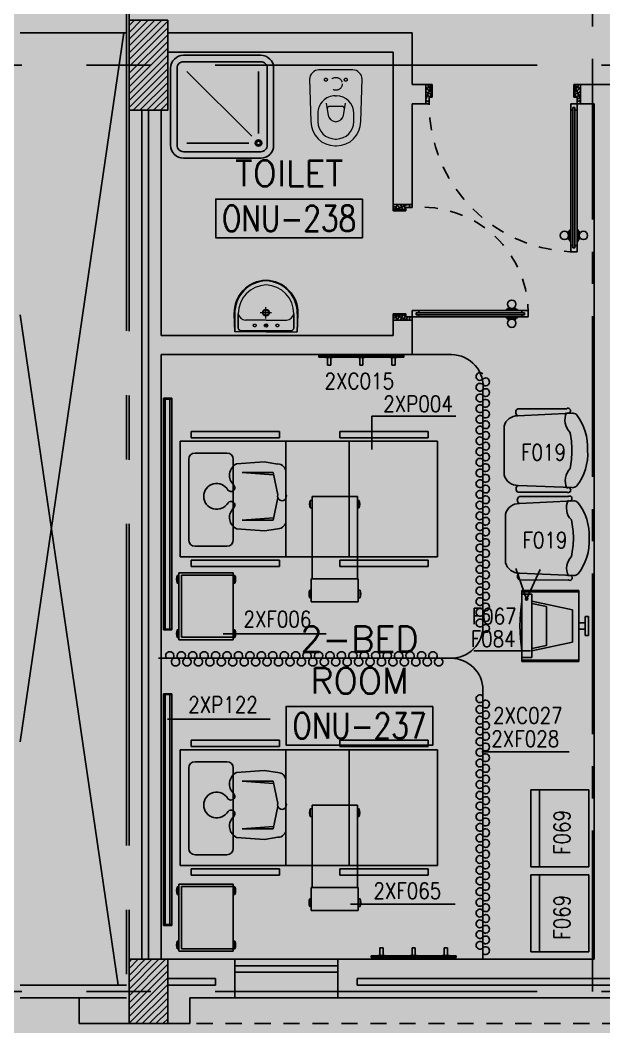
# Model space of a CAD drawing. Extents: x 88852.7 to 88945.7, y 39921.6 to 40001.1.
# Drawn here: x 88859.92 to 88864.46, y 39928.2 to 39936.03 of the extents above; entities that cross this region are included whole.
import ezdxf
from ezdxf.enums import TextEntityAlignment as Align

# ---------------------------------------------------------------- set-up
doc = ezdxf.new("R2010")
doc.units = 0
doc.header["$MEASUREMENT"] = 0
for name, pattern in [('CENTER', [2, 1.25, -0.25, 0.25, -0.25]), ('CENTERX2', [4, 2.5, -0.5, 0.5, -0.5]), ('DASHED', [0.75, 0.5, -0.25]), ('HIDDEN', [0.375, 0.25, -0.125]), ('HIDDEN2', [0.1875, 0.125, -0.0625])]:
    doc.linetypes.add(name, pattern=pattern)
for name, color, linetype in [('A-TEXT', 7, 'CONTINUOUS'), ('AXES', 11, 'CENTERX2'), ('AXES1', 11, 'CENTER'), ('COL', 2, 'CONTINUOUS'), ('DOOR', 7, 'CONTINUOUS'), ('FIX', 3, 'CONTINUOUS'), ('HAT', 8, 'CONTINUOUS'), ('HIDDEN', 9, 'HIDDEN2'), ('INSUL', 4, 'CONTINUOUS'), ('MEDICAL', 4, 'CONTINUOUS'), ('NON-MEDICAL', 4, 'CONTINUOUS'), ('RM-BOX', 4, 'CONTINUOUS'), ('RM-NAME', 2, 'CONTINUOUS'), ('RM-NO', 2, 'CONTINUOUS'), ('ROOF', 7, 'CONTINUOUS'), ('SHAFT', 4, 'CONTINUOUS'), ('WALL', 4, 'CONTINUOUS'), ('WIN', 3, 'CONTINUOUS')]:
    doc.layers.add(name, color=color, linetype=linetype)
doc.styles.add('ROMANS', font='ROMANS.shx', dxfattribs={"width": 0.6})
doc.dimstyles.new('DIM-OUT', dxfattribs={"dimscale": 0, "dimtxt": 0.24, "dimasz": 0.08, "dimexe": 0.02, "dimexo": 0.02, "dimgap": 0.05, "dimtad": 1, "dimdec": 0, "dimlfac": 1000, "dimzin": 0, "dimdsep": 46, "dimtxsty": 'ROMANS', "dimblk1": 'ARCHTICK', "dimblk2": 'ARCHTICK', "dimsah": 1, "dimcen": 0.01, "dimdle": 0.08, "dimclrd": 4, "dimclre": 4, "dimclrt": 2, "dimadec": 0, "dimazin": 0, "dimtp": 2, "dimtm": 2, "dimtfac": 0.114286, "dimtdec": 0, "dimtix": 1, "dimtmove": 2, "dimatfit": 3, "dimldrblk": 'ARCHTICK', "dimfxl": 0, "dimtolj": 1, "dimtzin": 0, "dimarcsym": 0})

# ---------------------------------------------------------------- blocks, each defined once
blk = doc.blocks.new('LAV1')
at = {"layer": 'FIX', "linetype": 'DASHED', "lineweight": 20, "ltscale": 0.05}
for p, q in [((-0.5, 170), (-0.5, 270)), ((-0.5, 170), (-0.5, 270)), ((49.5, 220), (-50.5, 220))]:
    blk.add_line(p, q, dxfattribs=at)
at = {"layer": 'FIX', "linetype": 'ByBlock', "ltscale": 0.3}
for p, q in [((-280, 210), (-275, 50)), ((-245, 210), (-245, 85)), ((245, 210), (245, 85)), ((280, 210), (275, 50)), ((0, 60), (-220.2, 60)), ((0, 60), (220.2, 60))]:
    blk.add_line(p, q, dxfattribs=at)
at = {"layer": 'FIX', "linetype": 'Continuous', "lineweight": 20}
for p, q in [((-275, 210), (-275, 50)), ((275, 210), (275, 50)), ((0, 155), (-181.4, 155)), ((0, 155), (181.4, 155)), ((0, 50), (-275, 50)), ((0, 50), (-252.5, 50)), ((0, 50), (275, 50)), ((0, 50), (252.5, 50))]:
    blk.add_line(p, q, dxfattribs=at)
at = {"layer": 'FIX', "lineweight": 20}
for p, q in [((15.6, 107.5), (-15.5, 107.5)), ((0, 92), (0, 123))]:
    blk.add_line(p, q, dxfattribs=at)
for centre, radius in [((-0.5, 220), 29.5), ((-0.5, 220), 22.5), ((0, 107.5), 15.5)]:
    blk.add_circle(centre, radius, dxfattribs=at)
at = {"layer": 'FIX', "linetype": 'HIDDEN', "lineweight": 20, "ltscale": 0.05}
for centre in [(-100, 107.5), (100, 107.5)]:
    blk.add_circle(centre, 12.4, dxfattribs=at)
at = {"layer": 'FIX', "linetype": 'ByBlock', "ltscale": 0.3}
for centre, radius, start, end in [((6.9, 220), 287, 91.37765, 182.00641), ((-6.9, 220), 287, 357.99359, 88.62235), ((-220.1, 84.9), 24.9, 179.70214, 269.94861), ((220.1, 84.9), 24.9, 270.05139, 0.29786)]:
    blk.add_arc(centre, radius, start, end, dxfattribs=at)
at = {"layer": 'FIX', "linetype": 'Continuous', "lineweight": 20}
for centre, radius, start, end in [((8.4, 216.7), 283.4, 91.6988, 181.35097), ((7.6, 212.5), 252.7, 91.73281, 180.48842), ((-8.4, 216.7), 283.4, 358.64903, 88.3012), ((-7.6, 212.5), 252.7, 359.51158, 88.26719), ((-179.2, 221.8), 66.9, 190.20056, 268.07863), ((179.2, 221.8), 66.9, 271.92137, 349.79944)]:
    blk.add_arc(centre, radius, start, end, dxfattribs=at)
blk = doc.blocks.new('DOOR100')
at = {"layer": 'DOOR', "color": 0, "linetype": 'ByBlock'}
for p, q in [((-76.1, 1251.1), (-76.1, 1301.1)), ((-76.1, 1301.1), (-26.1, 1301.1)), ((-26.1, 1301.1), (-76.1, 1301.1)), ((-59.1, 1251.1), (-59.1, 1271.1)), ((-43.1, 1271.1), (-59.1, 1271.1)), ((-43.1, 1251.1), (-43.1, 1271.1)), ((-26.1, 1251.1), (-26.1, 1301.1)), ((-92.3, 1206.1), (-92.3, 1141.3)), ((-83.3, 1206.1), (-92.3, 1206.1)), ((-83.3, 1128.7), (-83.3, 1218.7)), ((-76.1, 1218.7), (-83.3, 1218.7)), ((-83.3, 1206.1), (-83.3, 1141.3)), ((-59.1, 1251.1), (-76.1, 1251.1)), ((-26.1, 1251.1), (-43.1, 1251.1)), ((-26.1, 1218.7), (-18.9, 1218.7)), ((-18.9, 1128.7), (-18.9, 1218.7)), ((-18.9, 1206.1), (-18.9, 1141.3)), ((-18.9, 1206.1), (-9.9, 1206.1)), ((-9.9, 1206.1), (-9.9, 1141.3)), ((-83.3, 1141.3), (-92.3, 1141.3)), ((-76.1, 1128.7), (-83.3, 1128.7)), ((-26.1, 1128.7), (-18.9, 1128.7)), ((-18.9, 1141.3), (-9.9, 1141.3)), ((-76.1, 200), (-59.1, 200)), ((-76.1, 150), (-76.1, 200)), ((-59.1, 200), (-59.1, 180)), ((-59.1, 180), (-43.1, 180)), ((-43.1, 200), (-26.1, 200)), ((-43.1, 180), (-43.1, 200)), ((-26.1, 200), (-26.1, 150)), ((-1201.1, 0), (-1201.1, 150)), ((-1201.1, 150), (-1176.1, 150)), ((-1201.1, 150), (-1201.1, 0)), ((-1176.1, 150), (-1176.1, 100)), ((-1176.1, 100), (-1151.1, 100)), ((-1151.1, 100), (-1151.1, 0)), ((-76.1, 150), (-26.1, 150)), ((-51.1, 100), (-51.1, 0)), ((-26.1, 100), (-51.1, 100)), ((-1.1, 150), (-26.1, 150)), ((-26.1, 150), (-26.1, 100)), ((-1.1, 150), (-1.1, 0)), ((-1151.1, 0), (-1201.1, 0)), ((-51.1, 0), (-1.1, 0))]:
    blk.add_line(p, q, dxfattribs=at)
at = {"layer": 'DOOR', "linetype": 'ByBlock'}
for p, q in [((-76.1, 1251.1), (-76.1, 200)), ((-59.1, 200), (-59.1, 1251.1)), ((-43.1, 200), (-43.1, 1251.1)), ((-26.1, 200), (-26.1, 1251.1))]:
    blk.add_line(p, q, dxfattribs=at)
at = {"layer": 'DOOR', "color": 9, "linetype": 'ByBlock'}
for p, q in [((-1151.1, 0), (-1201.1, 113.7)), ((-1151.1, 0), (-1164.4, 100)), ((-51.1, 0), (-1.1, 113.7)), ((-51.1, 0), (-37.7, 100)), ((-1151.1, 0), (-1201.1, 40.1)), ((-51.1, 0), (-1.1, 40.1))]:
    blk.add_line(p, q, dxfattribs=at)
at = {"layer": 'DOOR', "color": 0, "linetype": 'ByBlock'}
for centre in [(-124.6, 1173.7), (22.5, 1173.7)]:
    blk.add_circle(centre, 32.4, dxfattribs=at)
at = {"layer": 'DOOR', "linetype": 'HIDDEN', "ltscale": 0.5}
blk.add_arc((-26.8, 151.9), 1149.2, 89.96096, 180.09315, dxfattribs=at)
at = {"layer": 'DOOR', "color": 9, "linetype": 'ByBlock'}
for centre, radius, start, end in [((-1151.1, 0), 154.4, 103.71423, 108.89471), ((-1151.1, 0), 134.4, 100.71998, 111.84015), ((-1151.1, 0), 94.4, 90, 121.98181), ((-51.1, 0), 94.4, 58.01819, 90), ((-51.1, 0), 134.4, 68.15985, 79.28002), ((-51.1, 0), 114.4, 64.08384, 77.37743), ((-51.1, 0), 154.4, 71.10529, 76.28577), ((-1151.1, 0), 74.4, 90, 132.22357), ((-1151.1, 0), 54.4, 90, 156.79262), ((-1151.1, 0), 34.4, 90, 180), ((-1151.1, 0), 14.4, 90, 180), ((-51.1, 0), 74.4, 47.77643, 90), ((-51.1, 0), 54.4, 23.20738, 90), ((-51.1, 0), 34.4, 0, 90), ((-51.1, 0), 14.4, 0, 90)]:
    blk.add_arc(centre, radius, start, end, dxfattribs=at)
blk = doc.blocks.new('DOOR90')
at = {"layer": 'DOOR', "linetype": 'ByBlock'}
for p, q in [((0, 0), (-150, 0)), ((-200, -25), (-1000, -25)), ((-200, -42), (-1000, -42)), ((-200, -58), (-1000, -58)), ((-1000, -75), (-200, -75))]:
    blk.add_line(p, q, dxfattribs=at)
at = {"layer": 'DOOR', "color": 0, "linetype": 'ByBlock'}
for p, q in [((-150, 0), (-150, -25)), ((-150, 0), (0, 0)), ((0, -50), (0, 0)), ((-1050, -25), (-1050, -75)), ((-1050, -75), (-1050, -25)), ((-1000, -25), (-1050, -25)), ((-1000, -75), (-1050, -75)), ((-1020, -42), (-1020, -58)), ((-1000, -42), (-1020, -42)), ((-1000, -58), (-1020, -58)), ((-1000, -25), (-1000, -42)), ((-1000, -58), (-1000, -75)), ((-967.6, -25), (-967.6, -17.8)), ((-877.6, -17.8), (-967.6, -17.8)), ((-967.6, -75), (-967.6, -82.2)), ((-955, -17.8), (-955, -8.8)), ((-955, -8.8), (-890.2, -8.8)), ((-955, -17.8), (-890.2, -17.8)), ((-890.2, -17.8), (-890.2, -8.8)), ((-877.6, -25), (-877.6, -17.8)), ((-877.6, -75), (-877.6, -82.2)), ((-200, -42), (-200, -25)), ((-200, -25), (-150, -25)), ((-180, -42), (-200, -42)), ((-200, -75), (-200, -58)), ((-200, -58), (-180, -58)), ((-150, -75), (-200, -75)), ((-180, -58), (-180, -42)), ((-150, -75), (-150, -25)), ((-150, -25), (-100, -25)), ((-100, -25), (-100, -50)), ((-100, -50), (0, -50)), ((-877.6, -82.2), (-967.6, -82.2)), ((-955, -82.2), (-955, -91.2)), ((-955, -82.2), (-890.2, -82.2)), ((-955, -91.2), (-890.2, -91.2)), ((-890.2, -82.2), (-890.2, -91.2)), ((-100, -850), (0, -850)), ((-100, -875), (-100, -850)), ((0, -850), (0, -900)), ((-150, -900), (-150, -875)), ((-150, -875), (-100, -875)), ((0, -900), (-150, -900)), ((-150, -900), (0, -900))]:
    blk.add_line(p, q, dxfattribs=at)
at = {"layer": 'DOOR', "color": 9, "linetype": 'ByBlock'}
for p, q in [((0, -50), (-113.7, 0)), ((0, -50), (-40.1, 0)), ((0, -50), (-100, -36.6)), ((0, -850), (-113.7, -900)), ((0, -850), (-100, -863.4)), ((0, -850), (-40.1, -900))]:
    blk.add_line(p, q, dxfattribs=at)
at = {"layer": 'DOOR', "color": 0, "linetype": 'ByBlock'}
for centre in [(-922.6, 23.5), (-922.6, -123.5)]:
    blk.add_circle(centre, 32.4, dxfattribs=at)
at = {"layer": 'DOOR', "color": 9, "linetype": 'ByBlock'}
for centre, radius, start, end in [((0, -50), 74.4, 137.77643, 180), ((0, -50), 54.4, 113.20738, 180), ((0, -50), 154.4, 161.10529, 166.28577), ((0, -50), 134.4, 158.15985, 169.28002), ((0, -50), 114.4, 154.08384, 167.37743), ((0, -50), 94.4, 148.01819, 180), ((0, -50), 34.4, 90, 180), ((0, -50), 14.4, 90, 180), ((0, -850), 94.4, 180, 211.98181), ((0, -850), 74.4, 180, 222.22357), ((0, -850), 54.4, 180, 246.79262), ((0, -850), 34.4, 180, 270), ((0, -850), 14.4, 180, 270), ((0, -850), 154.4, 193.71423, 198.89471), ((0, -850), 134.4, 190.71998, 201.84015)]:
    blk.add_arc(centre, radius, start, end, dxfattribs=at)
at = {"layer": 'DOOR', "linetype": 'HIDDEN', "ltscale": 0.5}
blk.add_arc((-222.2, -50), 828.2, 178.27012, 275.00304, dxfattribs=at)
blk = doc.blocks.new('WC1')
at = {"layer": 'FIX', "lineweight": 20}
for p, q in [((-210, 203.8), (-538, 193.8)), ((-475, 140.8), (-538, 140.8)), ((-137, 0), (-137, 130.8)), ((-727, 4.8), (-727, -4.8)), ((-674, 4.8), (-674, -4.8)), ((-533.7, 24.2), (-539.5, 0)), ((-539.5, 0), (-533.7, -24.2)), ((-394.8, 75.7), (-490.4, 60.1)), ((-339, 4.8), (-339, -4.8)), ((-137, -130.8), (-137, 0)), ((-490.4, -60.1), (-394.8, -75.7)), ((-538, -140.8), (-475, -140.8)), ((-538, -193.8), (-210, -203.8)), ((-213.2, -203.8), (-210, -203.8))]:
    blk.add_line(p, q, dxfattribs=at)
at = {"layer": 'FIX', "linetype": 'Continuous', "lineweight": 20}
blk.add_line((-420.1, -47.3), (-420.4, 44.6), dxfattribs=at)
at = {"layer": 'FIX', "linetype": 'HIDDEN', "lineweight": 20, "ltscale": 0.05}
for centre in [(-213.2, 77.5), (-213.2, -77.5)]:
    blk.add_circle(centre, 11.6, dxfattribs=at)
at = {"layer": 'FIX', "linetype": 'HIDDEN2', "lineweight": 20, "ltscale": 0.3}
blk.add_circle((-245, 0), 49.8, dxfattribs=at)
at = {"layer": 'FIX', "lineweight": 20}
for centre, radius, start, end in [((-538, 4.8), 189, 90, 180), ((-210, 130.8), 73, 360, 90), ((-538, 4.8), 136, 90, 180), ((-475, 4.8), 136, 360, 90), ((-473, -6.9), 68.2, 128.92417, 152.84682), ((-464.4, -17.6), 82, 108.49595, 128.92417), ((-538, -4.8), 189, 180, 270), ((-538, -4.8), 136, 180, 270), ((-473, 6.9), 68.2, 207.15318, 231.07583), ((-464.4, 17.6), 82, 231.07583, 251.50405), ((-475, -4.8), 136, 270, 0), ((-210, -130.8), 73, 270, 0)]:
    blk.add_arc(centre, radius, start, end, dxfattribs=at)
at = {"layer": 'FIX', "linetype": 'Continuous', "lineweight": 20}
for centre, start, end in [((-442.7, 45.5), 357.66621, 91.61215), ((-442.4, -45.6), 268.38785, 2.33379)]:
    blk.add_arc(centre, 22.3, start, end, dxfattribs=at)
blk = doc.blocks.new('SHR1')
at = {"layer": 'FIX'}
for p, q in [((-195.7, 195.7), (-700, 700)), ((-142.7, 217.7), (-142.7, 700)), ((-217.7, 142.7), (-700, 142.7))]:
    blk.add_line(p, q, dxfattribs=at)
for points in [[(-825, 125), (-825, 725, -0.414214), (-725, 825), (-125, 825, -0.414214), (-25, 725), (-25, 125, -0.414214), (-125, 25), (-725, 25, -0.414214)], [(-775, 125), (-775, 725, -0.414214), (-725, 775), (-125, 775, -0.414214), (-75, 725), (-75, 125, -0.414214), (-125, 75), (-725, 75, -0.414214)]]:
    blk.add_lwpolyline(points, format="xyb", close=True, dxfattribs=at)
for radius in [25, 15]:
    blk.add_circle((-142.7, 142.7), radius, dxfattribs=at)
blk = doc.blocks.new('C-300')
at = {"layer": 'HAT', "linetype": 'ByBlock', "ltscale": 0.3}
h = blk.add_hatch(dxfattribs=at)
h.set_pattern_fill('ANSI31', color=8, scale=300, style=0)
h.set_pattern_definition([(45, (-258496.182, -82361.005), (-26.5165043, 26.5165043), [])])
h.paths.add_polyline_path([(300, 500), (0, 500), (0, 250), (300, 250)])
h.paths.add_polyline_path([(300, 250), (0, 250), (0, 0), (300, 0)])
at = {"layer": 'COL'}
blk.add_lwpolyline([(0, 500), (300, 500), (300, 0), (0, 0)], close=True, dxfattribs=at)
blk = doc.blocks.new('C11')
at = {"layer": 'HAT'}
h = blk.add_hatch(dxfattribs=at)
h.set_pattern_fill('ANSI31', color=256, scale=300, style=0)
h.set_pattern_definition([(45, (-248556.182, -75061.005), (-26.5165043, 26.5165043), [])])
h.paths.add_polyline_path([(300, 700), (0, 700), (0, 350), (300, 350)])
h.paths.add_polyline_path([(300, 350), (0, 350), (0, 0), (300, 0)])
at = {"layer": 'COL'}
blk.add_lwpolyline([(300, 700), (300, 0), (0, 0), (0, 700)], close=True, dxfattribs=at)
blk = doc.blocks.new('RM1')
at = {"layer": 'RM-BOX'}
blk.add_lwpolyline([(569.9, -200), (-569.9, -200), (-569.9, -500), (569.9, -500)], close=True, dxfattribs=at)
at = {"layer": 'RM-NAME', "style": 'ROMANS'}
for tag, p in [('ROOMNAME1', (0, 323.8)), ('ROOMNAME2', (0, 0))]:
    blk.add_attdef(tag, text='', height=200, dxfattribs=at).set_placement(p, align=Align.MIDDLE)
at = {"layer": 'RM-NO', "style": 'ROMANS', "width": 0.8}
blk.add_attdef('ROOMNO', text='', height=200, dxfattribs=at).set_placement((0, -350), align=Align.MIDDLE)

msp = doc.modelspace()

# ---------------------------------------------------------------- linework, layer by layer
at = {"layer": 'AXES'}
for p, q in [((88860.7503, 39921.6153), (88860.7503, 40000.0779)), ((88860.7703, 39921.6132), (88860.7703, 40000.0759)), ((88853.4386, 39935.6796), (88876.9703, 39935.6796)), ((88853.4386, 39928.4796), (88876.9703, 39928.4796))]:
    msp.add_line(p, q, dxfattribs=at)
at = {"layer": 'AXES1'}
msp.add_line((88864.3703, 39928.4796), (88864.3703, 39987.2996), dxfattribs=at)
msp.add_line((88864.3703, 39928.4796), (88864.3703, 39987.2996), dxfattribs=at)
at = {"layer": 'HIDDEN'}
msp.add_line((88861.0703, 39928.2296), (88892.8703, 39928.2296), dxfattribs=at)
at = {"layer": 'INSUL'}
for p, q in [((88860.8703, 39935.3296), (88860.8703, 39928.7296)), ((88860.9203, 39935.3296), (88860.9203, 39928.7296)), ((88860.8703, 39933.9296), (88860.8703, 39928.7296)), ((88860.9203, 39933.9296), (88860.9203, 39928.7296)), ((88861.4414, 39928.5796), (88861.0703, 39928.5796)), ((88861.4414, 39928.5296), (88861.4414, 39928.5796)), ((88862.5414, 39928.5296), (88862.5414, 39928.5796)), ((88866.2168, 39928.5796), (88862.5414, 39928.5796)), ((88861.4414, 39928.5296), (88861.0703, 39928.5296)), ((88866.2168, 39928.5296), (88862.5414, 39928.5296))]:
    msp.add_line(p, q, dxfattribs=at)
at = {"layer": 'MEDICAL'}
for p, q in [((88862.9703, 39933.4296), (88863.2742, 39933.4296)), ((88861.0385, 39931.2903), (88861.0385, 39933.0907)), ((88861.0385, 39933.0907), (88861.1015, 39933.0907)), ((88861.1015, 39933.0907), (88861.1015, 39931.2903)), ((88863.5181, 39931.3157), (88863.5181, 39933.1509)), ((88861.0385, 39933.0845), (88861.1015, 39933.0845)), ((88861.05, 39931.2965), (88861.05, 39933.0845)), ((88861.0869, 39933.0845), (88861.0869, 39931.2965)), ((88861.2527, 39932.8309), (88861.9385, 39932.8309)), ((88861.2527, 39932.8309), (88861.2527, 39932.7817)), ((88861.2527, 39932.7817), (88861.9385, 39932.7817)), ((88861.9385, 39932.8309), (88861.9385, 39932.7817)), ((88862.4085, 39932.8309), (88863.0943, 39932.8309)), ((88862.4085, 39932.8309), (88862.4085, 39932.7817)), ((88862.4085, 39932.7817), (88863.0943, 39932.7817)), ((88863.0943, 39932.8309), (88863.0943, 39932.7817)), ((88863.1668, 39932.7567), (88861.1668, 39932.7567)), ((88861.1668, 39932.7567), (88861.1668, 39931.8567)), ((88861.9872, 39932.7567), (88861.9872, 39931.8567)), ((88862.4793, 39932.7567), (88862.4793, 39931.8567)), ((88863.1668, 39931.8567), (88863.1668, 39932.7567)), ((88861.2829, 39932.6644), (88861.5303, 39932.6644)), ((88861.2337, 39931.9899), (88861.2337, 39932.6152)), ((88861.5795, 39931.9899), (88861.5795, 39932.6152)), ((88862.1921, 39931.686), (88862.1921, 39932.3258)), ((88862.1921, 39932.3258), (88862.5439, 39932.3258)), ((88862.5439, 39932.3258), (88862.5439, 39931.686)), ((88862.1777, 39932.297), (88862.1777, 39932.2379)), ((88862.1921, 39932.297), (88862.1777, 39932.297)), ((88862.1921, 39932.2379), (88862.1777, 39932.2379)), ((88862.5569, 39932.297), (88862.5439, 39932.297)), ((88862.5569, 39932.2379), (88862.5439, 39932.2379)), ((88862.5569, 39932.297), (88862.5569, 39932.2379)), ((88861.5303, 39931.9407), (88861.2829, 39931.9407)), ((88861.1668, 39931.8567), (88863.1668, 39931.8567)), ((88861.2527, 39931.8317), (88861.2527, 39931.7825)), ((88861.9385, 39931.8317), (88861.2527, 39931.8317)), ((88861.9385, 39931.7825), (88861.2527, 39931.7825)), ((88861.9385, 39931.8317), (88861.9385, 39931.7825)), ((88862.4085, 39931.8317), (88862.4085, 39931.7825)), ((88863.0943, 39931.8317), (88862.4085, 39931.8317)), ((88863.0943, 39931.7825), (88862.4085, 39931.7825)), ((88863.0943, 39931.8317), (88863.0943, 39931.7825)), ((88863.858, 39931.53), (88863.7732, 39931.7668)), ((88863.858, 39931.53), (88863.9627, 39931.7587)), ((88861.1448, 39931.7135), (88861.157, 39931.7135)), ((88861.1448, 39931.7135), (88861.1448, 39931.6544)), ((88861.5802, 39931.7345), (88861.157, 39931.7345)), ((88861.157, 39931.7345), (88861.157, 39931.2129)), ((88861.5802, 39931.7148), (88861.1766, 39931.7148)), ((88861.1766, 39931.7148), (88861.1766, 39931.2326)), ((88861.5802, 39931.2129), (88861.5802, 39931.7345)), ((88861.5923, 39931.7135), (88861.5802, 39931.7135)), ((88861.5923, 39931.7135), (88861.5923, 39931.6544)), ((88862.1859, 39931.686), (88862.1859, 39931.5088)), ((88862.5501, 39931.686), (88862.1859, 39931.686)), ((88862.5501, 39931.686), (88862.5501, 39931.5088)), ((88861.1448, 39931.6544), (88861.157, 39931.6544)), ((88861.5923, 39931.6544), (88861.5802, 39931.6544)), ((88862.174, 39931.5989), (88862.174, 39931.5399)), ((88862.1859, 39931.5989), (88862.174, 39931.5989)), ((88862.1859, 39931.5399), (88862.174, 39931.5399)), ((88862.5643, 39931.5989), (88862.5501, 39931.5989)), ((88862.5643, 39931.5399), (88862.5501, 39931.5399)), ((88862.5643, 39931.5989), (88862.5643, 39931.5399)), ((88863.8217, 39931.5665), (88863.8217, 39931.5961)), ((88864.2646, 39931.5961), (88863.8217, 39931.5961)), ((88864.2646, 39931.5862), (88863.8217, 39931.5862)), ((88863.8217, 39931.0744), (88863.8217, 39931.5665)), ((88863.899, 39931.5665), (88863.8217, 39931.5665)), ((88863.899, 39931.0744), (88863.899, 39931.5665)), ((88864.2646, 39931.0449), (88864.2646, 39931.5961)), ((88862.5501, 39931.5088), (88862.1859, 39931.5088)), ((88863.899, 39931.5138), (88864.2154, 39931.4452)), ((88863.899, 39931.4952), (88864.0116, 39931.4732)), ((88864.0116, 39931.1677), (88864.0116, 39931.4732)), ((88864.2154, 39931.1957), (88864.2154, 39931.4452)), ((88864.3138, 39931.2466), (88864.3138, 39931.3943)), ((88864.3138, 39931.3943), (88864.3383, 39931.3943)), ((88864.3383, 39931.2466), (88864.3383, 39931.3943)), ((88861.1015, 39931.2965), (88861.0385, 39931.2965)), ((88861.1015, 39931.2903), (88861.0385, 39931.2903)), ((88861.1448, 39931.2908), (88861.157, 39931.2908)), ((88861.1448, 39931.2908), (88861.1448, 39931.2317)), ((88861.5923, 39931.2908), (88861.5802, 39931.2908)), ((88861.5923, 39931.2908), (88861.5923, 39931.2317)), ((88864.2646, 39931.3451), (88864.3138, 39931.3451)), ((88864.2646, 39931.2959), (88864.3138, 39931.2959)), ((88861.1448, 39931.2317), (88861.157, 39931.2317)), ((88861.157, 39931.2129), (88861.5802, 39931.2129)), ((88861.1766, 39931.2326), (88861.5802, 39931.2326)), ((88861.5923, 39931.2317), (88861.5802, 39931.2317)), ((88864.3138, 39931.2466), (88864.3383, 39931.2466)), ((88863.899, 39931.1271), (88864.2154, 39931.1957)), ((88863.899, 39931.1458), (88864.0116, 39931.1677)), ((88863.272, 39931.0696), (88860.9985, 39931.0696)), ((88863.899, 39931.0744), (88863.8217, 39931.0744)), ((88863.8217, 39931.0744), (88863.8217, 39931.0449)), ((88864.2646, 39931.0547), (88863.8217, 39931.0547)), ((88864.2646, 39931.0449), (88863.8217, 39931.0449)), ((88863.5181, 39928.7299), (88863.5181, 39930.8205)), ((88861.0385, 39930.7935), (88861.1015, 39930.7935)), ((88861.0385, 39928.9931), (88861.0385, 39930.7935)), ((88861.0385, 39930.7873), (88861.1015, 39930.7873)), ((88861.05, 39928.9993), (88861.05, 39930.7873)), ((88861.0869, 39930.7873), (88861.0869, 39928.9993)), ((88861.1015, 39930.7935), (88861.1015, 39928.9931)), ((88861.2527, 39930.4321), (88861.9385, 39930.4321)), ((88861.2527, 39930.4321), (88861.2527, 39930.3829)), ((88861.9385, 39930.4321), (88861.9385, 39930.3829)), ((88862.4085, 39930.4321), (88863.0943, 39930.4321)), ((88862.4085, 39930.4321), (88862.4085, 39930.3829)), ((88863.0943, 39930.4321), (88863.0943, 39930.3829)), ((88863.1668, 39930.3579), (88861.1668, 39930.3579)), ((88861.1668, 39930.3579), (88861.1668, 39929.4579)), ((88861.2527, 39930.3829), (88861.9385, 39930.3829)), ((88861.9872, 39930.3579), (88861.9872, 39929.4579)), ((88862.4085, 39930.3829), (88863.0943, 39930.3829)), ((88862.4793, 39930.3579), (88862.4793, 39929.4579)), ((88863.1668, 39929.4579), (88863.1668, 39930.3579)), ((88861.2337, 39929.5911), (88861.2337, 39930.2164)), ((88861.2829, 39930.2656), (88861.5303, 39930.2656)), ((88861.5795, 39929.5911), (88861.5795, 39930.2164)), ((88862.1777, 39929.8981), (88862.1777, 39929.8391)), ((88862.1921, 39929.8981), (88862.1777, 39929.8981)), ((88862.1921, 39929.927), (88862.5439, 39929.927)), ((88862.1921, 39929.2872), (88862.1921, 39929.927)), ((88862.5439, 39929.927), (88862.5439, 39929.2872)), ((88862.5569, 39929.8981), (88862.5439, 39929.8981)), ((88862.5569, 39929.8981), (88862.5569, 39929.8391)), ((88862.1921, 39929.8391), (88862.1777, 39929.8391)), ((88862.5569, 39929.8391), (88862.5439, 39929.8391)), ((88861.5303, 39929.5419), (88861.2829, 39929.5419)), ((88861.1668, 39929.4579), (88863.1668, 39929.4579)), ((88861.9385, 39929.4329), (88861.2527, 39929.4329)), ((88861.2527, 39929.4329), (88861.2527, 39929.3837)), ((88861.9385, 39929.4329), (88861.9385, 39929.3837)), ((88862.4085, 39929.4329), (88862.4085, 39929.3837)), ((88863.0943, 39929.4329), (88862.4085, 39929.4329)), ((88863.0943, 39929.4329), (88863.0943, 39929.3837)), ((88861.9385, 39929.3837), (88861.2527, 39929.3837)), ((88863.0943, 39929.3837), (88862.4085, 39929.3837)), ((88861.1448, 39929.293), (88861.157, 39929.293)), ((88861.1448, 39929.293), (88861.1448, 39929.234)), ((88861.157, 39929.3141), (88861.157, 39928.7924)), ((88861.5802, 39929.3141), (88861.157, 39929.3141)), ((88861.5802, 39929.2944), (88861.1766, 39929.2944)), ((88861.1766, 39929.2944), (88861.1766, 39928.8121)), ((88861.5802, 39928.7924), (88861.5802, 39929.3141)), ((88861.5923, 39929.293), (88861.5802, 39929.293)), ((88861.5923, 39929.293), (88861.5923, 39929.234)), ((88862.1859, 39929.2872), (88862.1859, 39929.11)), ((88862.5501, 39929.2872), (88862.1859, 39929.2872)), ((88862.5501, 39929.2872), (88862.5501, 39929.11)), ((88861.1448, 39929.234), (88861.157, 39929.234)), ((88861.5923, 39929.234), (88861.5802, 39929.234)), ((88862.174, 39929.2001), (88862.174, 39929.141)), ((88862.1859, 39929.2001), (88862.174, 39929.2001)), ((88862.5643, 39929.2001), (88862.5501, 39929.2001)), ((88862.5643, 39929.2001), (88862.5643, 39929.141)), ((88862.1859, 39929.141), (88862.174, 39929.141)), ((88862.5501, 39929.11), (88862.1859, 39929.11)), ((88862.5643, 39929.141), (88862.5501, 39929.141)), ((88861.1015, 39928.9993), (88861.0385, 39928.9993)), ((88861.1015, 39928.9931), (88861.0385, 39928.9931)), ((88861.1448, 39928.8703), (88861.157, 39928.8703)), ((88861.1448, 39928.8703), (88861.1448, 39928.8113)), ((88861.5923, 39928.8703), (88861.5802, 39928.8703)), ((88861.5923, 39928.8703), (88861.5923, 39928.8113)), ((88861.1448, 39928.8113), (88861.157, 39928.8113)), ((88861.157, 39928.7924), (88861.5802, 39928.7924)), ((88861.1766, 39928.8121), (88861.5802, 39928.8121)), ((88861.5923, 39928.8113), (88861.5802, 39928.8113))]:
    msp.add_line(p, q, dxfattribs=at)
at = {"layer": 'MEDICAL', "const_width": 0.000738}
for points in [[(88863.7732, 39931.7442, -1), (88863.7732, 39931.745, -1)], [(88863.9627, 39931.7357, -1), (88863.9627, 39931.7365, -1)]]:
    msp.add_lwpolyline(points, format="xyb", close=True, dxfattribs=at)
at = {"layer": 'MEDICAL'}
for radius in [0.00868, 0.00533]:
    msp.add_circle((88863.8575, 39931.5296), radius, dxfattribs=at)
for centre, radius, start, end in [((88863.2742, 39933.1835), 0.2461, 352.38247, 90), ((88861.2829, 39932.6152), 0.0492, 90, 180), ((88861.5303, 39932.6152), 0.0492, 0, 90), ((88862.2638, 39932.2674), 0.091, 161.07536, 198.92464), ((88862.4707, 39932.2674), 0.091, 341.07536, 18.92464), ((88861.2829, 39931.9899), 0.0492, 180, 270), ((88861.5303, 39931.9899), 0.0492, 270, 0), ((88861.2309, 39931.6839), 0.091, 161.07536, 198.92464), ((88861.5062, 39931.6839), 0.091, 341.07536, 18.92464), ((88862.2601, 39931.5694), 0.091, 161.07536, 198.92464), ((88862.4782, 39931.5694), 0.091, 341.07536, 18.92464), ((88864.9917, 39931.3205), 1.1858, 170.61528, 189.38472), ((88861.2309, 39931.2612), 0.091, 161.07536, 198.92464), ((88861.5062, 39931.2612), 0.091, 341.07536, 18.92464), ((88863.272, 39931.3157), 0.2461, 270, 0.00129), ((88863.272, 39930.8235), 0.2461, 0, 90), ((88861.2829, 39930.2164), 0.0492, 90, 180), ((88861.5303, 39930.2164), 0.0492, 0, 90), ((88862.2638, 39929.8686), 0.091, 161.07536, 198.92464), ((88862.4707, 39929.8686), 0.091, 341.07536, 18.92464), ((88861.2829, 39929.5911), 0.0492, 180, 270), ((88861.5303, 39929.5911), 0.0492, 270, 0), ((88861.2309, 39929.2635), 0.091, 161.07536, 198.92464), ((88861.5062, 39929.2635), 0.091, 341.07536, 18.92464), ((88862.2601, 39929.1706), 0.091, 161.07536, 198.92464), ((88862.4782, 39929.1706), 0.091, 341.07536, 18.92464), ((88861.2309, 39928.8408), 0.091, 161.07536, 198.92464), ((88861.5062, 39928.8408), 0.091, 341.07536, 18.92464)]:
    msp.add_arc(centre, radius, start, end, dxfattribs=at)
at = {"layer": 'MEDICAL', "color": 15}
for centre, radius, start, end in [((88863.4954, 39933.2595), 0.0302, 43.56836, 316.43164), ((88863.5392, 39933.2179), 0.0302, 223.56836, 136.43164), ((88863.4954, 39933.1762), 0.0302, 43.56836, 316.43164), ((88863.4954, 39933.0929), 0.0302, 43.56836, 316.43164), ((88863.5392, 39933.1346), 0.0302, 223.56836, 136.43164), ((88863.4954, 39933.0096), 0.0302, 43.56836, 316.43164), ((88863.5392, 39933.0513), 0.0302, 223.56836, 136.43164), ((88863.4954, 39932.9263), 0.0302, 43.56836, 316.43164), ((88863.5392, 39932.9679), 0.0302, 223.56836, 136.43164), ((88863.4954, 39932.843), 0.0302, 43.56836, 316.43164), ((88863.5392, 39932.8846), 0.0302, 223.56836, 136.43164), ((88863.4954, 39932.7597), 0.0302, 43.56836, 316.43164), ((88863.5392, 39932.8013), 0.0302, 223.56836, 136.43164), ((88863.4954, 39932.6763), 0.0302, 43.56836, 316.43164), ((88863.5392, 39932.718), 0.0302, 223.56836, 136.43164), ((88863.4954, 39932.593), 0.0302, 43.56836, 316.43164), ((88863.5392, 39932.6347), 0.0302, 223.56836, 136.43164), ((88863.5392, 39932.5514), 0.0302, 223.56836, 136.43164), ((88863.4954, 39932.5097), 0.0302, 43.56836, 316.43164), ((88863.5392, 39932.4681), 0.0302, 223.56836, 136.43164), ((88863.4954, 39932.4264), 0.0302, 43.56836, 316.43164), ((88863.5392, 39932.3847), 0.0302, 223.56836, 136.43164), ((88863.4954, 39932.3431), 0.0302, 43.56836, 316.43164), ((88863.5392, 39932.3014), 0.0302, 223.56836, 136.43164), ((88863.4954, 39932.2598), 0.0302, 43.56836, 316.43164), ((88863.5392, 39932.2181), 0.0302, 223.56836, 136.43164), ((88863.4954, 39932.1765), 0.0302, 43.56836, 316.43164), ((88863.5392, 39932.1348), 0.0302, 223.56836, 136.43164), ((88863.4954, 39932.0931), 0.0302, 43.56836, 316.43164), ((88863.5392, 39932.0515), 0.0302, 223.56836, 136.43164), ((88863.4954, 39932.0098), 0.0302, 43.56836, 316.43164), ((88863.5392, 39931.9682), 0.0302, 223.56836, 136.43164), ((88863.4954, 39931.9265), 0.0302, 43.56836, 316.43164), ((88863.5392, 39931.8849), 0.0302, 223.56836, 136.43164), ((88863.4954, 39931.8432), 0.0302, 43.56836, 316.43164), ((88863.4954, 39931.7599), 0.0302, 43.56836, 316.43164), ((88863.5392, 39931.8016), 0.0302, 223.56836, 136.43164), ((88863.4954, 39931.6766), 0.0302, 43.56836, 316.43164), ((88863.5392, 39931.7182), 0.0302, 223.56836, 136.43164), ((88863.4954, 39931.5933), 0.0302, 43.56836, 316.43164), ((88863.5392, 39931.6349), 0.0302, 223.56836, 136.43164), ((88863.4954, 39931.51), 0.0302, 43.56836, 316.43164), ((88863.5392, 39931.5516), 0.0302, 223.56836, 136.43164), ((88863.4954, 39931.4266), 0.0302, 43.56836, 316.43164), ((88863.5392, 39931.4683), 0.0302, 223.56836, 136.43164), ((88863.4954, 39931.3433), 0.0302, 43.56836, 316.43164), ((88863.5392, 39931.385), 0.0302, 223.56836, 136.43164), ((88863.5392, 39931.3017), 0.0302, 223.56836, 136.43164), ((88861.0869, 39931.0884), 0.0322, 313.56836, 226.43164), ((88861.1313, 39931.0417), 0.0322, 133.56836, 46.43164), ((88861.1757, 39931.0884), 0.0322, 313.56836, 226.43164), ((88861.2202, 39931.0417), 0.0322, 133.56836, 46.43164), ((88861.2646, 39931.0884), 0.0322, 313.56836, 226.43164), ((88861.309, 39931.0417), 0.0322, 133.56836, 46.43164), ((88861.3535, 39931.0884), 0.0322, 313.56836, 226.43164), ((88861.3979, 39931.0417), 0.0322, 133.56836, 46.43164), ((88861.4423, 39931.0884), 0.0322, 313.56836, 226.43164), ((88861.4868, 39931.0417), 0.0322, 133.56836, 46.43164), ((88861.5312, 39931.0884), 0.0322, 313.56836, 226.43164), ((88861.5756, 39931.0417), 0.0322, 133.56836, 46.43164), ((88861.6201, 39931.0884), 0.0322, 313.56836, 226.43164), ((88861.6645, 39931.0417), 0.0322, 133.56836, 46.43164), ((88861.7089, 39931.0884), 0.0322, 313.56836, 226.43164), ((88861.7534, 39931.0417), 0.0322, 133.56836, 46.43164), ((88861.7978, 39931.0884), 0.0322, 313.56836, 226.43164), ((88861.8422, 39931.0417), 0.0322, 133.56836, 46.43164), ((88861.8867, 39931.0884), 0.0322, 313.56836, 226.43164), ((88861.9311, 39931.0417), 0.0322, 133.56836, 46.43164), ((88861.9755, 39931.0884), 0.0322, 313.56836, 226.43164), ((88862.02, 39931.0417), 0.0322, 133.56836, 46.43164), ((88862.0644, 39931.0884), 0.0322, 313.56836, 226.43164), ((88862.1088, 39931.0417), 0.0322, 133.56836, 46.43164), ((88862.1533, 39931.0884), 0.0322, 313.56836, 226.43164), ((88862.1977, 39931.0417), 0.0322, 133.56836, 46.43164), ((88862.2421, 39931.0884), 0.0322, 313.56836, 226.43164), ((88862.2866, 39931.0417), 0.0322, 133.56836, 46.43164), ((88862.331, 39931.0884), 0.0322, 313.56836, 226.43164), ((88862.3754, 39931.0417), 0.0322, 133.56836, 46.43164), ((88862.4199, 39931.0884), 0.0322, 313.56836, 226.43164), ((88862.4643, 39931.0417), 0.0322, 133.56836, 46.43164), ((88862.5087, 39931.0884), 0.0322, 313.56836, 226.43164), ((88862.5532, 39931.0417), 0.0322, 133.56836, 46.43164), ((88862.5976, 39931.0884), 0.0322, 313.56836, 226.43164), ((88862.642, 39931.0417), 0.0322, 133.56836, 46.43164), ((88862.6865, 39931.0884), 0.0322, 313.56836, 226.43164), ((88862.7309, 39931.0417), 0.0322, 133.56836, 46.43164), ((88862.7753, 39931.0884), 0.0322, 313.56836, 226.43164), ((88862.8198, 39931.0417), 0.0322, 133.56836, 46.43164), ((88862.8642, 39931.0884), 0.0322, 313.56836, 226.43164), ((88862.9086, 39931.0417), 0.0322, 133.56836, 46.43164), ((88862.9531, 39931.0884), 0.0322, 313.56836, 226.43164), ((88862.9975, 39931.0417), 0.0322, 133.56836, 46.43164), ((88863.0419, 39931.0884), 0.0322, 313.56836, 226.43164), ((88863.0864, 39931.0417), 0.0322, 133.56836, 46.43164), ((88863.1308, 39931.0884), 0.0322, 313.56836, 226.43164), ((88863.1752, 39931.0417), 0.0322, 133.56836, 46.43164), ((88863.4954, 39930.7549), 0.0302, 43.56836, 316.43164), ((88863.5392, 39930.7132), 0.0302, 223.56836, 136.43164), ((88863.4954, 39930.6715), 0.0302, 43.56836, 316.43164), ((88863.4954, 39930.5882), 0.0302, 43.56836, 316.43164), ((88863.5392, 39930.6299), 0.0302, 223.56836, 136.43164), ((88863.4954, 39930.5049), 0.0302, 43.56836, 316.43164), ((88863.5392, 39930.5466), 0.0302, 223.56836, 136.43164), ((88863.4954, 39930.4216), 0.0302, 43.56836, 316.43164), ((88863.5392, 39930.4633), 0.0302, 223.56836, 136.43164), ((88863.4954, 39930.3383), 0.0302, 43.56836, 316.43164), ((88863.5392, 39930.3799), 0.0302, 223.56836, 136.43164), ((88863.4954, 39930.255), 0.0302, 43.56836, 316.43164), ((88863.5392, 39930.2966), 0.0302, 223.56836, 136.43164), ((88863.4954, 39930.1717), 0.0302, 43.56836, 316.43164), ((88863.5392, 39930.2133), 0.0302, 223.56836, 136.43164), ((88863.4954, 39930.0883), 0.0302, 43.56836, 316.43164), ((88863.5392, 39930.13), 0.0302, 223.56836, 136.43164), ((88863.5392, 39930.0467), 0.0302, 223.56836, 136.43164), ((88863.4954, 39930.005), 0.0302, 43.56836, 316.43164), ((88863.5392, 39929.9634), 0.0302, 223.56836, 136.43164), ((88863.4954, 39929.9217), 0.0302, 43.56836, 316.43164), ((88863.5392, 39929.8801), 0.0302, 223.56836, 136.43164), ((88863.4954, 39929.8384), 0.0302, 43.56836, 316.43164), ((88863.5392, 39929.7968), 0.0302, 223.56836, 136.43164), ((88863.4954, 39929.7551), 0.0302, 43.56836, 316.43164), ((88863.5392, 39929.7134), 0.0302, 223.56836, 136.43164), ((88863.4954, 39929.6718), 0.0302, 43.56836, 316.43164), ((88863.5392, 39929.6301), 0.0302, 223.56836, 136.43164), ((88863.4954, 39929.5885), 0.0302, 43.56836, 316.43164), ((88863.5392, 39929.5468), 0.0302, 223.56836, 136.43164), ((88863.4954, 39929.5052), 0.0302, 43.56836, 316.43164), ((88863.5392, 39929.4635), 0.0302, 223.56836, 136.43164), ((88863.4954, 39929.4218), 0.0302, 43.56836, 316.43164), ((88863.4954, 39929.3385), 0.0302, 43.56836, 316.43164), ((88863.5392, 39929.3802), 0.0302, 223.56836, 136.43164), ((88863.4954, 39929.2552), 0.0302, 43.56836, 316.43164), ((88863.5392, 39929.2969), 0.0302, 223.56836, 136.43164), ((88863.4954, 39929.1719), 0.0302, 43.56836, 316.43164), ((88863.5392, 39929.2136), 0.0302, 223.56836, 136.43164), ((88863.4954, 39929.0886), 0.0302, 43.56836, 316.43164), ((88863.5392, 39929.1302), 0.0302, 223.56836, 136.43164), ((88863.4954, 39929.0053), 0.0302, 43.56836, 316.43164), ((88863.5392, 39929.0469), 0.0302, 223.56836, 136.43164), ((88863.4954, 39928.922), 0.0302, 43.56836, 316.43164), ((88863.5392, 39928.9636), 0.0302, 223.56836, 136.43164), ((88863.4954, 39928.8386), 0.0302, 43.56836, 316.43164), ((88863.5392, 39928.8803), 0.0302, 223.56836, 136.43164), ((88863.5392, 39928.797), 0.0302, 223.56836, 136.43164)]:
    msp.add_arc(centre, radius, start, end, dxfattribs=at)
at = {"layer": 'NON-MEDICAL'}
for p, q in [((88862.2443, 39933.4239), (88862.2443, 39933.4112)), ((88862.2443, 39933.4239), (88862.9047, 39933.4239)), ((88862.2443, 39933.4112), (88862.9047, 39933.4112)), ((88862.2995, 39933.4112), (88862.2995, 39933.4062)), ((88862.2995, 39933.4062), (88862.3495, 39933.4062)), ((88862.3118, 39933.4062), (88862.3118, 39933.3477)), ((88862.3372, 39933.4062), (88862.3372, 39933.3477)), ((88862.3495, 39933.4112), (88862.3495, 39933.4062)), ((88862.5495, 39933.4112), (88862.5495, 39933.4062)), ((88862.5495, 39933.4062), (88862.5995, 39933.4062)), ((88862.5618, 39933.4062), (88862.5618, 39933.3477)), ((88862.5872, 39933.4062), (88862.5872, 39933.3477)), ((88862.5995, 39933.4112), (88862.5995, 39933.4062)), ((88862.7995, 39933.4112), (88862.7995, 39933.4062)), ((88862.7995, 39933.4062), (88862.8495, 39933.4062)), ((88862.8118, 39933.4062), (88862.8118, 39933.3477)), ((88862.8372, 39933.4062), (88862.8372, 39933.3477)), ((88862.8495, 39933.4112), (88862.8495, 39933.4062)), ((88862.9047, 39933.4239), (88862.9047, 39933.4112)), ((88862.3118, 39933.3477), (88862.3372, 39933.3477)), ((88862.5618, 39933.3477), (88862.5872, 39933.3477)), ((88862.8118, 39933.3477), (88862.8372, 39933.3477)), ((88861.6052, 39932.5806), (88861.8208, 39932.5961)), ((88861.8208, 39932.5961), (88861.9256, 39932.5795)), ((88861.6493, 39932.5135), (88861.8891, 39932.5137)), ((88861.6493, 39932.5135), (88861.893, 39932.4954)), ((88861.8891, 39932.5137), (88861.926, 39932.3394)), ((88861.9885, 39932.5168), (88861.9887, 39932.3429)), ((88861.8895, 39932.1424), (88861.9259, 39932.3165)), ((88861.9888, 39932.313), (88861.989, 39932.1396)), ((88861.6497, 39932.1421), (88861.8934, 39932.1607)), ((88861.6058, 39932.0749), (88861.8215, 39932.0599)), ((88861.6497, 39932.1421), (88861.8895, 39932.1424)), ((88861.8215, 39932.0599), (88861.9262, 39932.0767)), ((88861.6052, 39930.1818), (88861.8208, 39930.1973)), ((88861.8208, 39930.1973), (88861.9256, 39930.1807)), ((88861.9885, 39930.1179), (88861.9887, 39929.9441)), ((88861.6493, 39930.1146), (88861.8891, 39930.1149)), ((88861.6493, 39930.1146), (88861.893, 39930.0966)), ((88861.8891, 39930.1149), (88861.926, 39929.9406)), ((88863.89, 39930.0474), (88863.89, 39929.4474)), ((88864.34, 39930.0474), (88863.89, 39930.0474)), ((88863.9572, 39930.0474), (88863.9572, 39929.4474)), ((88864.34, 39929.4474), (88864.34, 39930.0474)), ((88861.8895, 39929.7436), (88861.9259, 39929.9177)), ((88861.9888, 39929.9142), (88861.989, 39929.7408)), ((88861.6497, 39929.7433), (88861.8934, 39929.7619)), ((88861.6497, 39929.7433), (88861.8895, 39929.7436)), ((88861.6058, 39929.6761), (88861.8215, 39929.6611)), ((88861.8215, 39929.6611), (88861.9262, 39929.6779)), ((88863.89, 39929.4474), (88864.34, 39929.4474)), ((88863.89, 39929.3875), (88863.89, 39928.7875)), ((88864.34, 39929.3875), (88863.89, 39929.3875)), ((88863.9572, 39929.3875), (88863.9572, 39928.7875)), ((88864.34, 39928.7875), (88864.34, 39929.3875)), ((88862.7179, 39928.7605), (88862.7179, 39928.819)), ((88862.7433, 39928.819), (88862.7179, 39928.819)), ((88862.7433, 39928.7605), (88862.7433, 39928.819)), ((88862.9679, 39928.7605), (88862.9679, 39928.819)), ((88862.9933, 39928.819), (88862.9679, 39928.819)), ((88862.9933, 39928.7605), (88862.9933, 39928.819)), ((88863.2433, 39928.819), (88863.2179, 39928.819)), ((88863.2179, 39928.7605), (88863.2179, 39928.819)), ((88863.2433, 39928.7605), (88863.2433, 39928.819)), ((88863.89, 39928.7875), (88864.34, 39928.7875)), ((88862.6504, 39928.7428), (88862.6504, 39928.7555)), ((88863.3108, 39928.7555), (88862.6504, 39928.7555)), ((88863.3108, 39928.7428), (88862.6504, 39928.7428)), ((88862.7056, 39928.7555), (88862.7056, 39928.7605)), ((88862.7556, 39928.7605), (88862.7056, 39928.7605)), ((88862.7556, 39928.7555), (88862.7556, 39928.7605)), ((88863.0056, 39928.7605), (88862.9556, 39928.7605)), ((88862.9556, 39928.7555), (88862.9556, 39928.7605)), ((88863.0056, 39928.7555), (88863.0056, 39928.7605)), ((88863.2556, 39928.7605), (88863.2056, 39928.7605)), ((88863.2056, 39928.7555), (88863.2056, 39928.7605)), ((88863.2556, 39928.7555), (88863.2556, 39928.7605)), ((88863.3108, 39928.7428), (88863.3108, 39928.7555))]:
    msp.add_line(p, q, dxfattribs=at)
at = {"layer": 'NON-MEDICAL', "extrusion": (0, 0, -1)}
for p, q in [((88863.79, 39933.0082), (88864.1683, 39933.0095)), ((88863.7902, 39932.9541), (88864.2099, 39932.9751)), ((88863.6823, 39932.8727), (88863.683, 39932.6835)), ((88863.683, 39932.6835), (88863.6836, 39932.4944)), ((88864.2118, 39932.3956), (88863.792, 39932.4137)), ((88863.7922, 39932.3596), (88864.1705, 39932.3609)), ((88863.8012, 39932.3257), (88864.1795, 39932.327)), ((88863.8014, 39932.2716), (88864.2211, 39932.2926)), ((88863.6935, 39932.1902), (88863.6942, 39932.001)), ((88863.6942, 39932.001), (88863.6948, 39931.8119)), ((88864.223, 39931.7131), (88863.8032, 39931.7312)), ((88863.8034, 39931.6771), (88864.1817, 39931.6784))]:
    msp.add_line(p, q, dxfattribs=at)
for centre, radius, start, end in [((-88864.1796, 39932.9935), 0.0195, 54.64829, 304.96008), ((-88863.787, 39932.8462), 0.108, 14.204, 91.66456), ((-88863.8041, 39932.9812), 0.0304, 297.22552, 62.38284), ((-88864.2912, 39932.921), 0.1352, 315.83657, 24.72766), ((-88864.2119, 39932.9242), 0.051, 87.71636, 129.34386), ((-88863.9202, 39932.7091), 0.412, 141.85124, 183.24743), ((-88863.4593, 39932.673), 0.7509, 168.18141, 179.06074), ((-88863.4592, 39932.6925), 0.7509, 180.54762, 191.42695), ((-88863.9204, 39932.6596), 0.412, 176.36093, 217.75712), ((-88864.2928, 39932.4502), 0.1352, 334.8807, 43.77179), ((-88863.7881, 39932.5216), 0.108, 267.9438, 345.40436), ((-88863.8061, 39932.3867), 0.0304, 297.22552, 62.38284), ((-88864.1817, 39932.3769), 0.0195, 54.64829, 304.96008), ((-88864.2135, 39932.4465), 0.051, 230.2645, 271.892), ((-88863.8153, 39932.2987), 0.0304, 297.22552, 62.38284), ((-88864.1908, 39932.311), 0.0195, 54.64829, 304.96008), ((-88863.7982, 39932.1637), 0.108, 14.204, 91.66456), ((-88864.3024, 39932.2385), 0.1352, 315.83657, 24.72766), ((-88864.2231, 39932.2417), 0.051, 87.71636, 129.34386), ((-88863.9314, 39932.0266), 0.412, 141.85124, 183.24743), ((-88863.4705, 39931.9905), 0.7509, 168.18141, 179.06074), ((-88863.4704, 39932.01), 0.7509, 180.54762, 191.42695), ((-88863.9316, 39931.9771), 0.412, 176.36093, 217.75712), ((-88864.304, 39931.7677), 0.1352, 334.8807, 43.77179), ((-88863.7993, 39931.8391), 0.108, 267.9438, 345.40436), ((-88863.8173, 39931.7042), 0.0304, 297.22552, 62.38284), ((-88864.1929, 39931.6944), 0.0195, 54.64829, 304.96008), ((-88864.2247, 39931.764), 0.051, 230.2645, 271.892)]:
    msp.add_arc(centre, radius, start, end, dxfattribs=at)
at = {"layer": 'NON-MEDICAL'}
for centre, radius, start, end in [((88861.6499, 39932.4913), 0.0998, 116.57855, 228.53735), ((88861.9257, 39932.5167), 0.0629, 0.0677, 90.0677), ((88861.451, 39932.3276), 0.1006, 29.37144, 330.76397), ((88861.5615, 39932.3961), 0.0299, 220.11142, 29.16803), ((88861.5468, 39932.3881), 0.0466, 29.01822, 52.54231), ((88861.9581, 39932.3279), 0.0341, 160.30516, 25.99298), ((88861.5617, 39932.2593), 0.0299, 330.96738, 140.02399), ((88861.6503, 39932.1643), 0.0998, 138.57927, 243.55686), ((88861.5469, 39932.2673), 0.0466, 307.5931, 331.11719), ((88861.9261, 39932.1396), 0.0629, 270.0677, 0.0677), ((88861.6499, 39930.0925), 0.0998, 116.57855, 228.53735), ((88861.9257, 39930.1179), 0.0629, 0.0677, 90.0677), ((88861.451, 39929.9287), 0.1006, 29.37144, 330.76397), ((88861.5615, 39929.9973), 0.0299, 220.11142, 29.16803), ((88861.5468, 39929.9892), 0.0466, 29.01822, 52.54231), ((88861.5617, 39929.8604), 0.0299, 330.96738, 140.02399), ((88861.9581, 39929.9291), 0.0341, 160.30516, 25.99298), ((88861.6503, 39929.7655), 0.0998, 138.57927, 243.55686), ((88861.5469, 39929.8685), 0.0466, 307.5931, 331.11719), ((88861.9261, 39929.7407), 0.0629, 270.0677, 0.0677)]:
    msp.add_arc(centre, radius, start, end, dxfattribs=at)
at = {"layer": 'ROOF'}
for p, q in [((88859.9253, 39935.9296), (88860.7503, 39935.9296)), ((88859.9253, 39928.5296), (88860.7503, 39928.5296)), ((88859.9253, 39928.4296), (88860.7503, 39928.4296))]:
    msp.add_line(p, q, dxfattribs=at)
at = {"layer": 'SHAFT'}
for p, q in [((88860.7303, 39935.9296), (88859.9253, 39930.4203)), ((88859.9253, 39933.7386), (88860.6863, 39928.5296))]:
    msp.add_line(p, q, dxfattribs=at)
at = {"layer": 'WALL'}
for p, q in [((88862.9703, 39935.9296), (88861.0703, 39935.9296)), ((88861.9703, 39935.9296), (88861.4453, 39935.9296)), ((88862.9703, 39935.9296), (88862.9703, 39935.5296)), ((88862.9703, 39935.9296), (88862.9703, 39935.5296)), ((88861.9703, 39935.7796), (88861.0703, 39935.7796)), ((88862.8203, 39935.7796), (88861.0703, 39935.7796)), ((88862.8203, 39935.7796), (88862.8203, 39934.5976)), ((88863.0765, 39935.5296), (88862.9703, 39935.5296)), ((88863.0765, 39935.5296), (88863.0765, 39935.3796)), ((88864.2765, 39935.5296), (88864.2765, 39935.3796)), ((88863.0765, 39935.3796), (88862.9703, 39935.3796)), ((88862.9703, 39935.3796), (88862.9703, 39934.5976)), ((88864.3828, 39935.3796), (88864.3828, 39928.7296)), ((88861.0203, 39935.3296), (88861.0203, 39933.5796)), ((88862.9703, 39934.5976), (88862.8203, 39934.5976)), ((88861.0203, 39934.0796), (88861.0203, 39933.6796)), ((88862.8203, 39933.6976), (88862.8203, 39933.5796)), ((88862.9703, 39933.6976), (88862.8203, 39933.6976)), ((88862.8203, 39933.6976), (88862.8203, 39933.5796)), ((88862.9703, 39933.6976), (88862.9703, 39933.4296)), ((88861.9703, 39933.5796), (88861.0203, 39933.5796)), ((88862.8203, 39933.5796), (88861.0203, 39933.5796)), ((88862.9703, 39933.4296), (88861.0203, 39933.4296)), ((88861.0203, 39933.4296), (88861.0203, 39928.7296)), ((88861.0703, 39928.7296), (88861.5914, 39928.7296)), ((88861.5914, 39928.4296), (88861.5914, 39928.7296)), ((88862.3914, 39928.4296), (88862.3914, 39928.7296)), ((88864.3828, 39928.7296), (88862.3914, 39928.7296)), ((88860.3826, 39928.2296), (88860.3826, 39928.4296)), ((88861.2414, 39928.4296), (88861.5914, 39928.4296)), ((88861.2414, 39928.2296), (88861.2414, 39928.4296)), ((88866.3414, 39928.4296), (88862.3914, 39928.4296)), ((88860.3826, 39928.2296), (88861.2414, 39928.2296))]:
    msp.add_line(p, q, dxfattribs=at)
at = {"layer": 'WALL', "linetype": 'ByBlock'}
for p, q in [((88864.2765, 39935.5296), (88864.639, 39935.5296)), ((88864.2765, 39935.3796), (88864.3828, 39935.3796))]:
    msp.add_line(p, q, dxfattribs=at)
at = {"layer": 'WIN'}
for p, q in [((88862.3914, 39928.7296), (88861.5914, 39928.7296)), ((88862.3914, 39928.6796), (88861.5914, 39928.6796)), ((88862.3914, 39928.6296), (88861.5914, 39928.6296)), ((88862.3914, 39928.4296), (88861.5914, 39928.4296))]:
    msp.add_line(p, q, dxfattribs=at)

# ---------------------------------------------------------------- block references
at = {"layer": 'COL', "color": 62, "linetype": 'Continuous', "xscale": 0.001000000003841706, "yscale": 0.000999999996565748, "zscale": 0.001}
msp.add_blockref('C-300', (88860.7703, 39928.2296), dxfattribs=at)
at = {"layer": 'DOOR', "color": 0, "linetype": 'Continuous', "xscale": -0.001000000003841706, "yscale": 0.000999999996565748, "zscale": 0.001, "rotation": 180}
msp.add_blockref('DOOR100', (88864.2765, 39935.5296), dxfattribs=at)
at = {"layer": 'DOOR', "color": 0, "linetype": 'ByBlock', "xscale": 0.001000000003841706, "yscale": 0.000999999996565748, "zscale": 0.001, "rotation": 180}
msp.add_blockref('DOOR90', (88862.8203, 39933.6976), dxfattribs=at)
at = {"layer": 'FIX', "yscale": 0.000999999996565748, "zscale": 0.001, "rotation": 90}
for name, p, xscale in [('SHR1', (88861.9183, 39934.9316), -0.000999999996565748), ('WC1', (88862.3763, 39935.7796), 0.000999999996565748)]:
    msp.add_blockref(name, p, dxfattribs=dict(at, xscale=xscale))
at = {"layer": 'FIX', "xscale": 0.0008800000068731606, "yscale": 0.000879999999597203, "zscale": 0.00087999999978}
msp.add_blockref('LAV1', (88861.8343, 39933.562), dxfattribs=at)
at = {"layer": 'HAT', "xscale": 0.001000000003841706, "yscale": 0.000999999996565748, "zscale": 0.001}
msp.add_blockref('C11', (88860.7703, 39935.3296), dxfattribs=at)
at = {"layer": 'RM-NO', "xscale": 0.001000000003841706, "yscale": 0.000999999996565748, "zscale": 0.001}
for p, values in [((88862.0134, 39934.8387), {'ROOMNO': 'ONU-238', 'ROOMNAME2': 'TOILET'}), ((88862.5601, 39930.8948), {'ROOMNO': 'ONU-237', 'ROOMNAME2': 'ROOM', 'ROOMNAME1': '2-BED'})]:
    msp.add_blockref('RM1', p, dxfattribs=at).add_auto_attribs(values)

# ---------------------------------------------------------------- texts
at = {"layer": 'A-TEXT', "color": 7, "ltscale": 400, "style": 'ROMANS', "width": 0.833974}
for s, p in [('2XC015', (88862.2881, 39933.1618)), ('2XP004', (88862.7445, 39932.9843)), ('F019', (88863.8152, 39932.6076)), ('F019', (88863.8264, 39931.9252)), ('F067', (88863.4325, 39931.3334)), ('2XF006', (88861.6588, 39931.3102)), ('F084', (88863.4244, 39931.1575)), ('2XP122', (88861.23, 39930.6463)), ('2XC027', (88863.5976, 39930.5624)), ('2XF028', (88863.5841, 39930.3815)), ('2XF065', (88862.6679, 39929.2))]:
    msp.add_text(s, height=0.125, dxfattribs=at).set_placement(p)
for p in [(88864.1949, 39929.5419), (88864.1949, 39928.882)]:
    msp.add_text('F069', height=0.125, rotation=90, dxfattribs=at).set_placement(p)

# ---------------------------------------------------------------- leaders
at = {"layer": 'A-TEXT'}
for points in [[(88862.6548, 39932.6926), (88862.6548, 39932.9501), (88863.3079, 39932.9501)], [(88861.5012, 39931.2597), (88862.3011, 39931.2597)], [(88863.8879, 39931.1263), (88863.4468, 39931.1263)], [(88861.0681, 39930.5975), (88861.8658, 39930.5975)], [(88863.5092, 39930.3424), (88864.1892, 39930.3424)], [(88862.4899, 39929.1594), (88863.3043, 39929.1594)]]:
    msp.add_leader(points, dimstyle='DIM-OUT', override={"dimscale": 1, "dimasz": 40}, dxfattribs=at)

doc.saveas('drawing.dxf')
